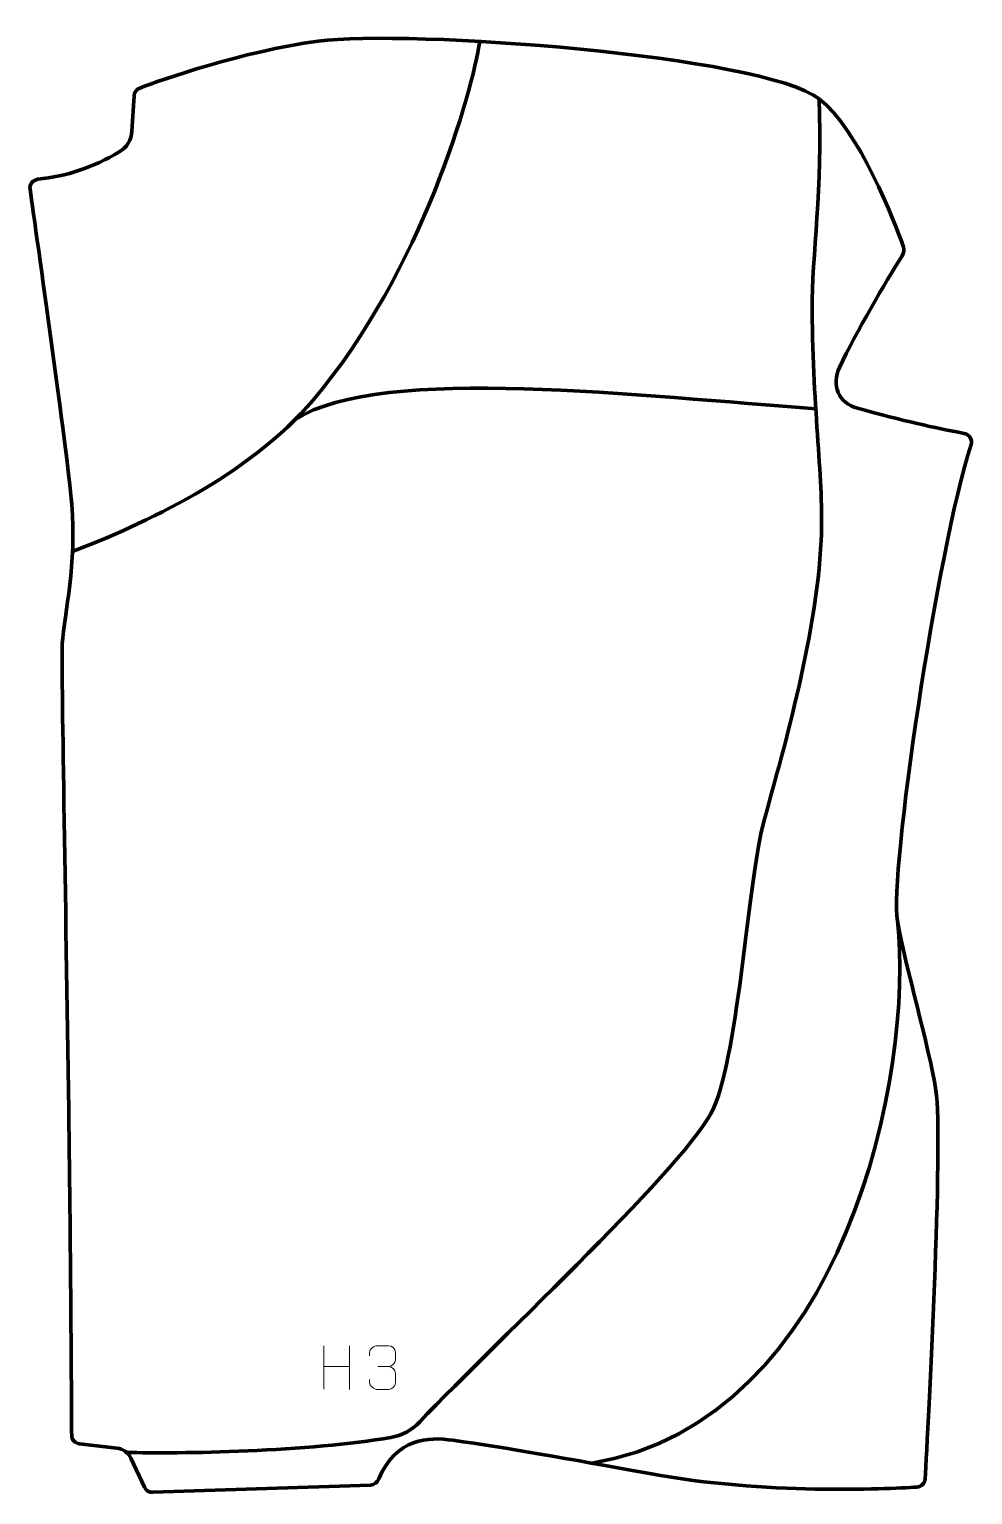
# Model space of a CAD drawing. Header units: millimetres. Extents: x -269 to 269, y -415 to 419.
import ezdxf

# ---------------------------------------------------------------- set-up
doc = ezdxf.new("R2010")
doc.units = ezdxf.units.MM
doc.header["$MEASUREMENT"] = 0
for name, color, linetype in [('layer 1', 7, 'Continuous'), ('layer 2', 7, 'Continuous'), ('layer 3', 7, 'Continuous')]:
    doc.layers.add(name, color=color, linetype=linetype)

msp = doc.modelspace()

# ---------------------------------------------------------------- linework, layer by layer
at = {"layer": 'layer 1', "color": 250, "lineweight": 9}
for points in [[(-100.684, -330.5051), (-100.684, -330.5051), (-100.684, -355.2826), (-100.684, -355.2826)], [(-86.0407, -330.5051), (-86.0407, -330.5051), (-86.0407, -355.4586), (-86.0407, -355.4586)], [(-100.684, -342.3874), (-100.684, -342.3874), (-86.0407, -342.387), (-86.0407, -342.387)], [(-70.0172, -342.4346), (-70.0172, -342.4346), (-63.8208, -342.4346), (-63.8208, -342.4346)]]:
    msp.add_open_spline(points, degree=3, dxfattribs=at)
msp.add_open_spline([(-74.7269, -336.1894), (-74.7269, -336.1894), (-74.7269, -334.3322), (-74.7269, -334.3322), (-74.7269, -334.3322), (-74.7412, -332.5903), (-72.0767, -330.4722), (-70.0176, -330.4949), (-70.0176, -330.4949), (-67.9535, -330.4949), (-65.8895, -330.4949), (-63.8258, -330.4949), (-63.8258, -330.4949), (-61.6313, -330.4861), (-60.033, -332.3329), (-59.9886, -334.245), (-59.9886, -334.245), (-59.989, -335.6801), (-59.989, -337.1152), (-59.9886, -338.5507), (-59.9886, -338.5507), (-60.0372, -340.2042), (-61.6398, -342.4342), (-63.8381, -342.4242), (-63.8381, -342.4242), (-61.6344, -342.4354), (-60.0264, -344.2386), (-59.9724, -346.2981), (-59.9724, -346.2981), (-59.9728, -348.0828), (-59.9728, -349.8675), (-59.9724, -351.6526), (-59.9724, -351.6526), (-59.9623, -353.714), (-62.0172, -355.4771), (-63.8381, -355.469), (-63.8381, -355.469), (-65.9034, -355.4687), (-67.9686, -355.4687), (-70.0342, -355.469), (-70.0342, -355.469), (-72.2028, -355.4575), (-74.7338, -353.0573), (-74.7524, -351.5955), (-74.7524, -351.5955), (-74.7524, -351.5955), (-74.7524, -349.6869), (-74.7524, -349.6869)], degree=3, knots=[0, 0, 0, 0, 0.07692308, 0.07692308, 0.07692308, 0.07692308, 0.15384615, 0.15384615, 0.15384615, 0.15384615, 0.23076923, 0.23076923, 0.23076923, 0.23076923, 0.30769231, 0.30769231, 0.30769231, 0.30769231, 0.38461538, 0.38461538, 0.38461538, 0.38461538, 0.46153846, 0.46153846, 0.46153846, 0.46153846, 0.53846154, 0.53846154, 0.53846154, 0.53846154, 0.61538462, 0.61538462, 0.61538462, 0.61538462, 0.69230769, 0.69230769, 0.69230769, 0.69230769, 0.76923077, 0.76923077, 0.76923077, 0.76923077, 0.84615385, 0.84615385, 0.84615385, 0.84615385, 1, 1, 1, 1], dxfattribs=at)
at = {"layer": 'layer 2', "color": 230, "lineweight": 200}
msp.add_open_spline([(-239.9497, -386.3849), (-242.4652, -386.0974), (-244.3681, -383.9804), (-244.3801, -381.4535), (-244.3801, -381.4535), (-244.4697, -362.2317), (-244.8909, -283.0617), (-246.0787, -196.2794), (-246.0787, -196.2794), (-247.7251, -75.9611), (-250.3926, 58.9898), (-249.7391, 69.0923), (-249.7391, 69.0923), (-248.5439, 87.5772), (-241.3723, 113.8143), (-244.3603, 148.7968), (-244.3603, 148.7968), (-247.0153, 179.8773), (-264.2944, 301.3291), (-268.1164, 328.0376), (-268.1164, 328.0376), (-268.5178, 330.8439), (-266.4954, 333.3984), (-263.6707, 333.7032), (-263.6707, 333.7032), (-247.1762, 335.4837), (-232.2018, 340.4522), (-217.3055, 349.2505), (-217.3055, 349.2505), (-213.0435, 351.7675), (-210.3314, 356.2524), (-210.0294, 361.1846), (-210.0294, 361.1846), (-210.0294, 361.1846), (-208.795, 381.3204), (-208.795, 381.3204), (-208.795, 381.3204), (-208.6744, 383.2893), (-207.4044, 385.0024), (-205.5512, 385.6903), (-205.5512, 385.6903), (-193.4608, 390.1787), (-147.4011, 406.5511), (-103.9135, 412.3592), (-103.9135, 412.3592), (-53.3128, 419.117), (148.6915, 404.4087), (181.3626, 379.559), (181.3626, 379.559), (204.0543, 362.2997), (224.5578, 308.7403), (229.3281, 295.624), (229.3281, 295.624), (229.9906, 293.8026), (229.6561, 291.8214), (228.631, 290.1761), (228.631, 290.1761), (218.9991, 274.7092), (202.6122, 246.7495), (192.9648, 226.6154), (192.9648, 226.6154), (188.1522, 216.5714), (192.5217, 206.2781), (203.2761, 203.3204), (203.2761, 203.3204), (229.8382, 196.0161), (246.92, 192.1966), (263.8939, 189.0421), (263.8939, 189.0421), (266.9236, 188.479), (268.8699, 185.5281), (267.9318, 182.5993), (267.9318, 182.5993), (248.4828, 121.8668), (221.357, -62.3682), (225.9869, -88.5443), (225.9869, -88.5443), (230.7681, -115.5762), (243.769, -159.0226), (247.9004, -185.1281), (247.9004, -185.1281), (252.2558, -212.6494), (243.3862, -377.2342), (241.7719, -406.3345), (241.7719, -406.3345), (241.6319, -408.8579), (239.6249, -410.8783), (237.0969, -411.0371), (237.0969, -411.0371), (219.2584, -412.1561), (150.4752, -415.3533), (84.9425, -403.3719), (84.9425, -403.3719), (36.9386, -394.5951), (3.8618, -388.7471), (-27.2157, -384.3642), (-27.2157, -384.3642), (-41.3064, -382.3774), (-59.0903, -382.7707), (-69.4478, -406.2333), (-69.4478, -406.2333), (-70.3232, -408.2166), (-71.9183, -409.7815), (-74.0897, -409.8538), (-74.0897, -409.8538), (-74.0897, -409.8538), (-198.2311, -413.9951), (-198.2311, -413.9951), (-198.2311, -413.9951), (-200.2317, -414.0618), (-202.0792, -412.9318), (-202.9273, -411.1228), (-202.9273, -411.1228), (-202.9273, -411.1228), (-210.716, -394.5084), (-210.716, -394.5084), (-210.716, -394.5084), (-212.1874, -391.37), (-215.1853, -389.2177), (-218.6351, -388.8233), (-218.6351, -388.8233), (-218.6351, -388.8233), (-239.9497, -386.3849), (-239.9497, -386.3849)], degree=3, knots=[0, 0, 0, 0, 0.03125, 0.03125, 0.03125, 0.03125, 0.0625, 0.0625, 0.0625, 0.0625, 0.09375, 0.09375, 0.09375, 0.09375, 0.125, 0.125, 0.125, 0.125, 0.15625, 0.15625, 0.15625, 0.15625, 0.1875, 0.1875, 0.1875, 0.1875, 0.21875, 0.21875, 0.21875, 0.21875, 0.25, 0.25, 0.25, 0.25, 0.28125, 0.28125, 0.28125, 0.28125, 0.3125, 0.3125, 0.3125, 0.3125, 0.34375, 0.34375, 0.34375, 0.34375, 0.375, 0.375, 0.375, 0.375, 0.40625, 0.40625, 0.40625, 0.40625, 0.4375, 0.4375, 0.4375, 0.4375, 0.46875, 0.46875, 0.46875, 0.46875, 0.5, 0.5, 0.5, 0.5, 0.53125, 0.53125, 0.53125, 0.53125, 0.5625, 0.5625, 0.5625, 0.5625, 0.59375, 0.59375, 0.59375, 0.59375, 0.625, 0.625, 0.625, 0.625, 0.65625, 0.65625, 0.65625, 0.65625, 0.6875, 0.6875, 0.6875, 0.6875, 0.71875, 0.71875, 0.71875, 0.71875, 0.75, 0.75, 0.75, 0.75, 0.78125, 0.78125, 0.78125, 0.78125, 0.8125, 0.8125, 0.8125, 0.8125, 0.84375, 0.84375, 0.84375, 0.84375, 0.875, 0.875, 0.875, 0.875, 0.90625, 0.90625, 0.90625, 0.90625, 0.9375, 0.9375, 0.9375, 0.9375, 1, 1, 1, 1], dxfattribs=at)
at = {"layer": 'layer 3', "color": 142, "lineweight": 200}
for points, knots in [([(-11.8803, 412.2231), (-16.4333, 383.4188), (-44.2293, 282.3197), (-106.9017, 207.9026), (-106.9017, 207.9026), (-142.8946, 165.165), (-204.4451, 136.6733), (-243.868, 121.8464)], [0, 0, 0, 0, 0.33333333, 0.33333333, 0.33333333, 0.33333333, 1, 1, 1, 1]), ([(-213.2201, -391.2064), (-184.6952, -392.2608), (-107.584, -390.7922), (-62.6718, -382.7757), (-62.6718, -382.7757), (-56.3515, -381.6471), (-50.556, -378.5462), (-46.1319, -373.8934), (-46.1319, -373.8934), (0.2887, -325.075), (107.7271, -226.2416), (121.3987, -194.9107), (121.3987, -194.9107), (135.7423, -162.0402), (141.1211, -64.0266), (150.0855, -31.1558), (150.0855, -31.1558), (159.0503, 1.7146), (179.9644, 72.2056), (182.5538, 128.1851), (182.5538, 128.1851), (184.1028, 161.6686), (177.8318, 201.0108), (177.394, 259.1037), (177.394, 259.1037), (177.1605, 290.1429), (183.641, 328.8264), (181.3624, 379.559)], [0, 0, 0, 0, 0.125, 0.125, 0.125, 0.125, 0.25, 0.25, 0.25, 0.25, 0.375, 0.375, 0.375, 0.375, 0.5, 0.5, 0.5, 0.5, 0.625, 0.625, 0.625, 0.625, 0.75, 0.75, 0.75, 0.75, 1, 1, 1, 1])]:
    msp.add_open_spline(points, degree=3, knots=knots, dxfattribs=at)
for points in [[(179.4978, 203.0546), (82.0115, 209.8844), (-67.7778, 228.577), (-116.9212, 196.9985)], [(225.9869, -88.5441), (235.5489, -173.3953), (196.7021, -373.0088), (52.0897, -397.4147)]]:
    msp.add_open_spline(points, degree=3, dxfattribs=at)

doc.saveas('drawing.dxf')
